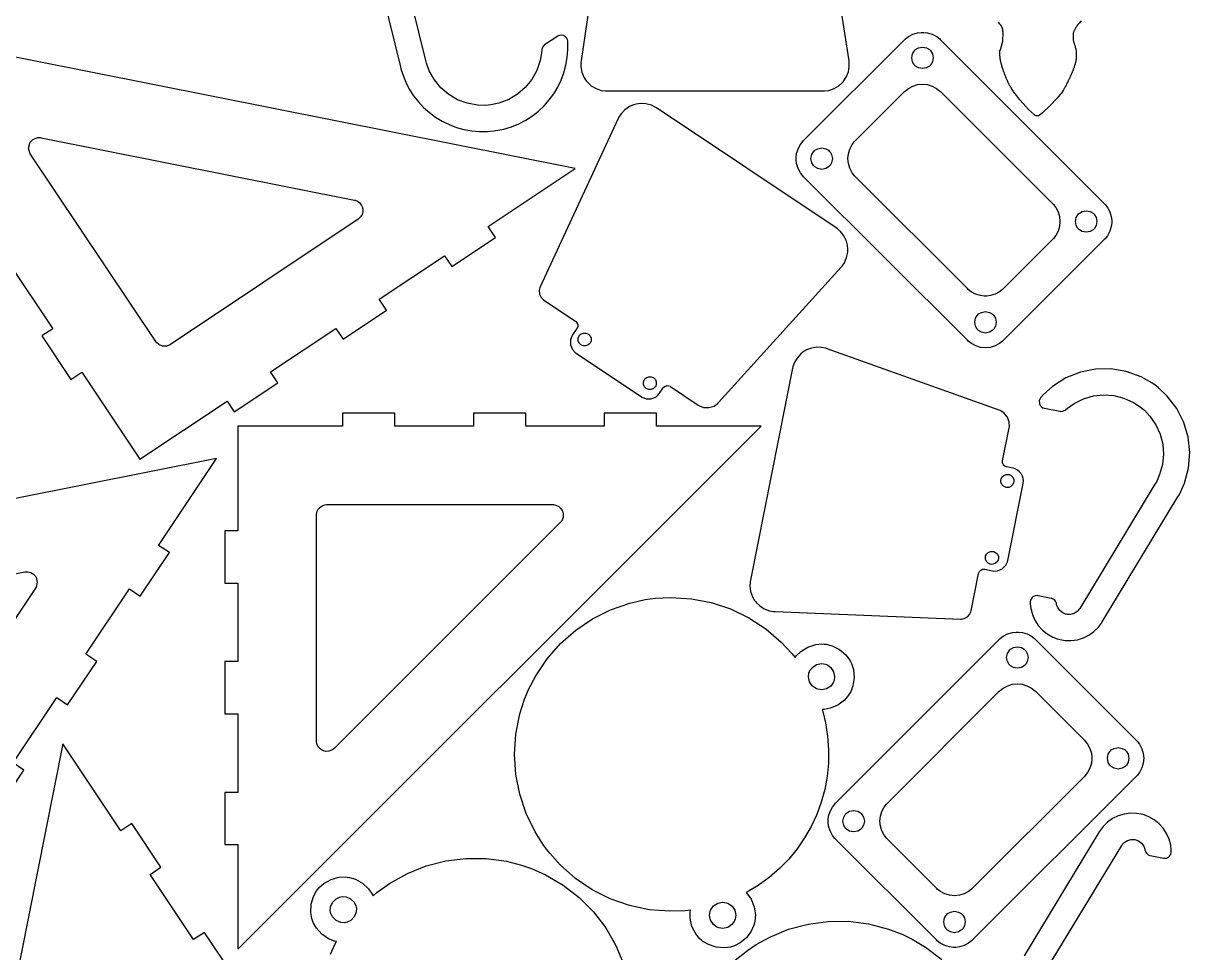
# Model space of a CAD drawing. Extents: x 0 to 47.2, y 0 to 95.3.
# Drawn here: x 24.88 to 47.17, y 50.32 to 68.08 of the extents above; entities that cross this region are included whole.
import ezdxf

# ---------------------------------------------------------------- set-up
doc = ezdxf.new("R2010")
doc.units = 0
doc.layers.get('0').update_dxf_attribs({"linetype": 'CONTINUOUS'})

msp = doc.modelspace()

# ---------------------------------------------------------------- linework, layer by layer
at = {"color": 0}
for points in [[(36.0468, 70.8153), (35.5381, 67.364), (35.5342, 67.3376), (35.5339, 67.2565), (35.5525, 67.1517), (35.5931, 67.0531), (35.6367, 66.9847), (35.6543, 66.9644), (35.6717, 66.9442), (35.7329, 66.891), (35.8246, 66.8365), (35.9256, 66.8028), (36.006, 66.7911), (36.0328, 66.7911), (40.1656, 66.7911), (40.1925, 66.7911), (40.2732, 66.8029), (40.3747, 66.8371), (40.4665, 66.8919), (40.5281, 66.9457), (40.5456, 66.9661), (40.5631, 66.9865), (40.6065, 67.0556), (40.6465, 67.1549), (40.6646, 67.2604), (40.6638, 67.3419), (40.6596, 67.3685), (40.1111, 70.8721)], [(31.424, 69.9457), (32.086, 67.2532), (32.0951, 67.2154), (32.1301, 67.1035), (32.1875, 66.9608), (32.2571, 66.8261), (32.3381, 66.6997), (32.4297, 66.5821), (32.5313, 66.4742), (32.6417, 66.3761), (32.7604, 66.2886), (32.8867, 66.2121), (33.0193, 66.1474), (33.1579, 66.0946), (33.3014, 66.0546), (33.4492, 66.0279), (33.6001, 66.0149), (33.7539, 66.0162), (33.8708, 66.0265), (33.9093, 66.0324), (33.9479, 66.0383), (34.0625, 66.0632), (34.2096, 66.1078), (34.35, 66.1651), (34.4831, 66.2347), (34.6082, 66.3157), (34.7247, 66.4072), (34.8321, 66.5086), (34.9299, 66.6192), (35.0171, 66.7381), (35.0933, 66.8646), (35.1581, 66.9979), (35.2106, 67.1374), (35.2503, 67.2822), (35.2765, 67.4315), (35.2888, 67.5847), (35.2888, 67.7021), (35.2864, 67.741), (35.2864, 67.741), (35.2858, 67.7492), (35.28, 67.7733), (35.2657, 67.8024), (35.2443, 67.8268), (35.2243, 67.8415), (35.2171, 67.8451), (35.2069, 67.8501), (35.1535, 67.8579), (35.1014, 67.8433), (35.0921, 67.8371), (34.8431, 67.6706), (34.8349, 67.6651), (34.8039, 67.6288), (34.7882, 67.5837), (34.7876, 67.5739), (34.7847, 67.5229), (34.7572, 67.371), (34.6925, 67.1815), (34.5967, 67.0089), (34.4731, 66.8567), (34.3249, 66.7281), (34.1556, 66.6265), (33.9683, 66.5556), (33.8174, 66.5232), (33.7665, 66.5185), (33.7156, 66.5139), (33.5612, 66.5185), (33.3643, 66.5546), (33.1794, 66.6238), (33.0106, 66.7235), (32.8614, 66.851), (32.736, 67.0035), (32.6381, 67.1781), (32.5838, 67.3226), (32.5717, 67.3722), (31.9094, 70.065)], [(24.6108, 63.4937), (25.4442, 62.2465), (25.2363, 62.1076), (25.7918, 61.2763), (25.9997, 61.4151), (27.1108, 59.7522), (28.7737, 60.8633), (28.7737, 60.8633), (28.9126, 60.6554), (29.7442, 61.211), (29.6053, 61.4189), (30.8525, 62.2522), (30.9914, 62.0444), (31.8228, 62.6), (31.6839, 62.8078), (32.9311, 63.6411), (33.07, 63.4333), (33.9015, 63.9889), (33.7626, 64.1967), (35.4256, 65.3079), (21.5551, 68.0668)], [(45.0974, 68.1329), (45.0519, 68.0822), (45.0333, 68.0583), (45.0146, 68.0342), (45.004, 68.0182), (44.9933, 68.0022), (44.9853, 67.9889), (44.9774, 67.9756), (44.9719, 67.9649), (44.9667, 67.9542), (44.964, 67.9462), (44.9612, 67.9382), (44.9507, 67.9168), (44.9485, 67.9094), (44.9453, 67.8956), (44.9433, 67.8829), (44.9433, 67.7747), (44.9453, 67.7621), (44.9479, 67.7488), (44.9507, 67.7354), (44.9539, 67.7215), (44.956, 67.714), (44.9586, 67.7061), (44.9612, 67.6981), (44.964, 67.6901), (44.9667, 67.6821), (44.9693, 67.6742), (44.9719, 67.6661), (44.974, 67.6586), (44.9774, 67.6447), (44.9806, 67.6308), (44.9826, 67.6233), (44.9853, 67.6154), (44.9879, 67.6074), (44.9901, 67.6), (44.9933, 67.5861), (44.9986, 67.5593), (45.0006, 67.5468), (45.0011, 67.4178), (44.9986, 67.3993), (44.9956, 67.3801), (44.9933, 67.3674), (44.9906, 67.3539), (44.9879, 67.3406), (44.9847, 67.3267), (44.9826, 67.3193), (44.98, 67.3113), (44.9774, 67.3033), (44.9746, 67.2953), (44.9719, 67.2872), (44.9699, 67.2799), (44.9633, 67.2519), (44.9612, 67.2446), (44.9586, 67.2365), (44.956, 67.2286), (44.9507, 67.2179), (44.9453, 67.2072), (44.9426, 67.1992), (44.94, 67.1913), (44.9372, 67.1832), (44.9346, 67.1751), (44.9293, 67.1646), (44.9239, 67.1539), (44.9213, 67.1458), (44.9186, 67.1379), (44.9132, 67.1272), (44.9079, 67.1165), (44.9053, 67.1085), (44.9026, 67.1004), (44.8972, 67.0899), (44.8919, 67.0792), (44.8893, 67.0712), (44.8867, 67.0632), (44.8812, 67.0525), (44.876, 67.0418), (44.8706, 67.0311), (44.8653, 67.0204), (44.8599, 67.0099), (44.8546, 66.9992), (44.8492, 66.9885), (44.8439, 66.9778), (44.8413, 66.9697), (44.8386, 66.9618), (44.8306, 66.9485), (44.8225, 66.9351), (44.8119, 66.9138), (44.8065, 66.9031), (44.7958, 66.8817), (44.7906, 66.8711), (44.7799, 66.8497), (44.7718, 66.8364), (44.7639, 66.8231), (44.7558, 66.8097), (44.7479, 66.7964), (44.7265, 66.7644), (44.7106, 66.7431), (44.6944, 66.7217), (44.6651, 66.6869), (44.6358, 66.6522), (44.4971, 66.5082), (44.3531, 66.3696), (44.3264, 66.3482), (44.2997, 66.3268), (44.2783, 66.3163), (44.2715, 66.3147), (44.2371, 66.3147), (44.2303, 66.3163), (44.2169, 66.3242), (44.2036, 66.3322), (44.0915, 66.4389), (43.9849, 66.551), (43.9261, 66.6203), (43.8835, 66.6736), (43.8649, 66.6976), (43.8461, 66.7217), (43.8301, 66.7431), (43.8142, 66.7644), (43.8035, 66.7804), (43.7928, 66.7964), (43.7714, 66.8283), (43.7608, 66.8444), (43.7501, 66.8604), (43.7421, 66.8738), (43.7342, 66.8871), (43.7287, 66.8978), (43.7181, 66.9192), (43.7128, 66.9297), (43.7021, 66.9511), (43.6967, 66.9618), (43.6914, 66.9725), (43.6888, 66.9804), (43.6861, 66.9885), (43.6807, 66.9992), (43.6754, 67.0099), (43.6728, 67.0178), (43.6701, 67.0258), (43.6647, 67.0365), (43.6594, 67.0471), (43.6568, 67.0551), (43.654, 67.0632), (43.6487, 67.0739), (43.6433, 67.0844), (43.6407, 67.0925), (43.6381, 67.1004), (43.6354, 67.1085), (43.6326, 67.1165), (43.63, 67.1244), (43.6274, 67.1325), (43.6221, 67.1432), (43.6167, 67.1539), (43.614, 67.1618), (43.6114, 67.1699), (43.6088, 67.1778), (43.6061, 67.1858), (43.6033, 67.1939), (43.5981, 67.2099), (43.5954, 67.2179), (43.5928, 67.226), (43.59, 67.2339), (43.5879, 67.2414), (43.5847, 67.2553), (43.5814, 67.2692), (43.5793, 67.2765), (43.5767, 67.2846), (43.574, 67.2926), (43.5714, 67.3006), (43.5687, 67.3086), (43.5667, 67.316), (43.5633, 67.3299), (43.5607, 67.3432), (43.5581, 67.3567), (43.5547, 67.3706), (43.5526, 67.3779), (43.5511, 67.3849), (43.5474, 67.4046), (43.5449, 67.4231), (43.5419, 67.4793), (43.5388, 67.536), (43.5367, 67.5487), (43.5519, 67.579), (43.599, 67.7399), (43.6057, 67.9074), (43.6008, 67.9408), (43.5968, 67.9688), (43.5954, 67.9756), (43.5928, 67.9836), (43.59, 67.9915), (43.5793, 68.0129), (43.5714, 68.0263), (43.5633, 68.0396), (43.55, 68.0583), (43.5367, 68.0769), (43.5126, 68.1062)], [(24.3386, 52.9763), (24.8942, 53.8076), (24.6863, 53.9465), (25.5197, 55.1937), (25.7275, 55.0549), (26.2831, 55.8864), (26.0753, 56.0253), (26.9086, 57.2725), (27.1165, 57.1336), (27.6721, 57.965), (27.4642, 58.1039), (28.5753, 59.7668), (14.7049, 57.0079)], [(18.9219, 56.4047), (24.91, 57.5958), (24.9243, 57.5987), (24.9693, 57.5987), (25.0256, 57.5846), (25.0754, 57.5547), (25.1072, 57.5231), (25.1153, 57.5108), (25.1265, 57.494), (25.149, 57.3997), (25.1265, 57.3054), (25.1153, 57.2886), (22.7169, 53.699)], [(28.8997, 49.8751), (28.3442, 50.7065), (28.1363, 50.5676), (27.3029, 51.8149), (27.5108, 51.9537), (26.9553, 52.7853), (26.7474, 52.6464), (25.6363, 54.3093), (22.8772, 40.4389)], [(44.4335, 49.9963), (45.8696, 52.3685), (45.879, 52.3842), (45.9172, 52.4254), (45.9785, 52.4643), (46.0486, 52.4833), (46.1049, 52.4838), (46.1229, 52.4801), (46.1408, 52.4767), (46.1926, 52.4546), (46.2501, 52.4103), (46.2919, 52.3508), (46.3115, 52.2982), (46.3143, 52.28), (46.3157, 52.2707), (46.3258, 52.2433), (46.3475, 52.2126), (46.3774, 52.1896), (46.4042, 52.1782), (46.4135, 52.1764), (46.6676, 52.1258), (46.6768, 52.124), (46.7226, 52.1272), (46.7644, 52.1461), (46.7718, 52.1521), (46.779, 52.1582), (46.8054, 52.1957), (46.8171, 52.24), (46.8171, 52.2494), (46.8168, 52.28), (46.806, 52.3715), (46.7758, 52.4876), (46.7278, 52.5962), (46.6636, 52.6953), (46.5844, 52.7828), (46.4918, 52.8571), (46.3874, 52.9162), (46.3017, 52.9501), (46.2724, 52.9583), (46.2428, 52.9664), (46.1518, 52.981), (46.0318, 52.9836), (45.9143, 52.9671), (45.8015, 52.9322), (45.6957, 52.88), (45.599, 52.8111), (45.5136, 52.7267), (45.4576, 52.6535), (45.4418, 52.6274), (44.006, 50.2554)], [(30.7521, 50.2904), (30.8347, 50.471), (30.8656, 50.5294), (30.8269, 50.5378), (30.715, 50.5826), (30.5847, 50.6707), (30.4806, 50.7885), (30.4215, 50.8935), (30.4082, 50.9308), (30.395, 50.9681), (30.3743, 51.0868), (30.3807, 51.2439), (30.426, 51.3944), (30.4843, 51.5), (30.509, 51.5308), (30.5337, 51.5618), (30.6237, 51.6418), (30.7607, 51.719), (30.9126, 51.7597), (31.0331, 51.7657), (31.0724, 51.7608), (31.1117, 51.7561), (31.2271, 51.7215), (31.3649, 51.6458), (31.4793, 51.5381), (31.5476, 51.4388), (31.5643, 51.4028), (31.6393, 51.4671), (31.8812, 51.6401), (32.2222, 51.8315), (32.5822, 51.9758), (32.9564, 52.0722), (33.3399, 52.1197), (33.7276, 52.1175), (34.115, 52.0647), (34.4036, 51.9925), (34.4971, 51.9601), (34.5903, 51.9279), (34.8619, 51.8064), (35.1992, 51.6086), (35.5056, 51.3708), (35.7776, 51.0965), (36.0124, 50.7896), (36.2063, 50.4537), (36.3561, 50.0926)], [(38.4858, 50.1757), (38.7178, 50.3621), (38.8, 50.4169), (38.8821, 50.4718), (39.1431, 50.6149), (39.5043, 50.7642), (39.879, 50.8644), (40.2619, 50.9156), (40.6483, 50.9171), (41.0331, 50.8686), (41.4114, 50.77), (41.6893, 50.6639), (41.7782, 50.6207), (41.8671, 50.5775), (42.1222, 50.4244), (42.4335, 50.1881)]]:
    msp.add_lwpolyline(points, dxfattribs=at)
for points in [[(42.9206, 62.0237), (39.7924, 65.1519), (39.7754, 65.1689), (39.7314, 65.2264), (39.6865, 65.3103), (39.6587, 65.4014), (39.6493, 65.4732), (39.6493, 65.4971), (39.6493, 65.521), (39.6587, 65.5928), (39.6865, 65.6838), (39.7314, 65.7678), (39.7754, 65.8253), (39.7924, 65.8421), (41.7185, 67.7683), (41.7354, 67.7853), (41.7928, 67.8293), (41.8768, 67.874), (41.9679, 67.9018), (42.0396, 67.9112), (42.0635, 67.9112), (42.0874, 67.9112), (42.1592, 67.9018), (42.2503, 67.874), (42.3343, 67.8293), (42.3917, 67.7853), (42.4086, 67.7683), (45.5368, 64.64), (45.5538, 64.6232), (45.5978, 64.5657), (45.6426, 64.4817), (45.6703, 64.3907), (45.6799, 64.3189), (45.6799, 64.295), (45.6799, 64.2711), (45.6703, 64.1993), (45.6426, 64.1082), (45.5978, 64.0243), (45.5538, 63.9668), (45.5368, 63.9499), (43.6107, 62.0237), (43.5932, 62.0064), (43.5342, 61.9612), (43.4492, 61.9165), (43.3588, 61.8897), (43.2657, 61.8808), (43.1724, 61.8897), (43.0819, 61.9165), (42.9971, 61.9612), (42.9379, 62.0064), (42.9206, 62.0237)], [(42.2085, 67.2783), (42.1944, 67.2642), (42.1407, 67.2332), (42.0635, 67.2182), (41.9864, 67.2332), (41.9326, 67.2642), (41.9186, 67.2783), (41.9044, 67.2924), (41.8735, 67.3461), (41.8585, 67.4232), (41.8735, 67.5004), (41.9044, 67.554), (41.9186, 67.5682), (41.9326, 67.5822), (41.9864, 67.6132), (42.0635, 67.6282), (42.1407, 67.6132), (42.1943, 67.5824), (42.2085, 67.5682), (42.2225, 67.554), (42.2535, 67.5004), (42.2686, 67.4232), (42.2535, 67.3461), (42.2226, 67.2924), (42.2085, 67.2783)], [(42.4086, 66.7783), (44.5469, 64.64), (44.5643, 64.6226), (44.6094, 64.5635), (44.654, 64.4786), (44.6808, 64.3882), (44.6899, 64.295), (44.6808, 64.2018), (44.654, 64.1114), (44.6094, 64.0265), (44.5643, 63.9674), (44.5469, 63.9499), (43.6107, 63.0136), (43.5938, 62.9968), (43.5364, 62.9528), (43.4524, 62.9079), (43.3613, 62.8803), (43.2894, 62.8708), (43.2657, 62.8708), (43.2417, 62.8708), (43.1699, 62.8803), (43.0789, 62.9079), (42.9949, 62.9528), (42.9375, 62.9968), (42.9206, 63.0136), (40.7822, 65.1519), (40.7649, 65.1694), (40.7197, 65.2286), (40.675, 65.3135), (40.6482, 65.4039), (40.6393, 65.4971), (40.6482, 65.5903), (40.675, 65.6807), (40.7197, 65.7656), (40.7649, 65.8247), (40.7822, 65.8421), (41.7185, 66.7783), (41.7358, 66.7957), (41.795, 66.8408), (41.8799, 66.8856), (41.9703, 66.9124), (42.0635, 66.9213), (42.1568, 66.9124), (42.2472, 66.8856), (42.3321, 66.8408), (42.3912, 66.7957), (42.4086, 66.7783)], [(34.8268, 62.7943), (35.4328, 62.3893), (35.4408, 62.3839), (35.4608, 62.3611), (35.4753, 62.3257), (35.4754, 62.2874), (35.4658, 62.2587), (35.4604, 62.2506), (35.3771, 62.1258), (35.3636, 62.1057), (35.3393, 62.034), (35.3397, 61.9382), (35.376, 61.8496), (35.4258, 61.7926), (35.446, 61.7792), (36.6932, 60.9457), (36.7033, 60.939), (36.7367, 60.9226), (36.7833, 60.9085), (36.8318, 60.9036), (36.8689, 60.9061), (36.881, 60.9085), (36.8929, 60.9108), (36.9281, 60.9228), (36.971, 60.9458), (37.0087, 60.9767), (37.0332, 61.0046), (37.04, 61.0147), (37.1064, 61.1142), (37.1101, 61.1197), (37.134, 61.1418), (37.1636, 61.1554), (37.1701, 61.1567), (37.1765, 61.1581), (37.209, 61.1568), (37.2396, 61.1454), (37.2451, 61.1418), (37.7781, 60.7857), (37.8001, 60.771), (37.8769, 60.7428), (37.9817, 60.7374), (38.0817, 60.7682), (38.1494, 60.8142), (38.1672, 60.8339), (40.5076, 63.4208), (40.5256, 63.4407), (40.5708, 63.5079), (40.6136, 63.6056), (40.6347, 63.71), (40.6364, 63.7911), (40.6331, 63.8176), (40.6297, 63.8443), (40.6083, 63.9225), (40.5625, 64.0186), (40.4972, 64.1029), (40.4369, 64.1571), (40.4147, 64.1719), (36.9783, 66.4681), (36.9558, 66.4831), (36.8822, 66.5182), (36.7789, 66.5461), (36.6719, 66.5515), (36.5911, 66.541), (36.5653, 66.5338), (36.5393, 66.5264), (36.4647, 66.4933), (36.3763, 66.4331), (36.3026, 66.3553), (36.2581, 66.2869), (36.2468, 66.2625), (34.7564, 63.0446), (34.749, 63.0287), (34.7383, 62.9754), (34.7453, 62.9064), (34.7754, 62.8439), (34.8121, 62.804), (34.8268, 62.7943)], [(25.0151, 65.5886), (25.0039, 65.6054), (24.9814, 65.6997), (25.0039, 65.794), (25.0151, 65.8108), (25.0232, 65.8231), (25.055, 65.8547), (25.1049, 65.8846), (25.1611, 65.8987), (25.206, 65.8987), (25.2204, 65.8958), (31.2085, 64.7049), (31.2228, 64.7019), (31.2643, 64.6847), (31.3108, 64.65), (31.3456, 64.6035), (31.3628, 64.5619), (31.3656, 64.5476), (31.3685, 64.5333), (31.3685, 64.4885), (31.3542, 64.4321), (31.3244, 64.3822), (31.2928, 64.3504), (31.2806, 64.3424), (27.691, 61.9439), (27.6749, 61.9331), (27.6175, 61.9138), (27.5408, 61.914), (27.4699, 61.9431), (27.4243, 61.9829), (27.4136, 61.999), (25.0151, 65.5886)], [(40.2824, 65.3521), (40.2682, 65.3381), (40.2146, 65.3071), (40.1374, 65.2921), (40.0603, 65.3071), (40.0065, 65.3381), (39.9924, 65.3521), (39.9783, 65.3663), (39.9474, 65.4199), (39.9324, 65.4971), (39.9474, 65.5742), (39.9783, 65.6279), (39.9924, 65.6419), (40.0065, 65.6561), (40.0603, 65.6871), (40.1374, 65.7021), (40.2146, 65.6871), (40.2682, 65.6561), (40.2824, 65.6419), (40.2964, 65.6279), (40.3274, 65.5742), (40.3424, 65.4971), (40.3274, 65.4199), (40.2964, 65.3663), (40.2824, 65.3521)], [(45.3368, 64.15), (45.3226, 64.136), (45.2689, 64.105), (45.1918, 64.09), (45.1146, 64.105), (45.061, 64.136), (45.0468, 64.15), (45.0328, 64.1642), (45.0018, 64.2179), (44.9868, 64.295), (45.0018, 64.3721), (45.0328, 64.4258), (45.0468, 64.44), (45.061, 64.454), (45.1146, 64.485), (45.1918, 64.5), (45.2689, 64.485), (45.3226, 64.454), (45.3368, 64.44), (45.3508, 64.4258), (45.3817, 64.3721), (45.3968, 64.295), (45.3817, 64.2179), (45.3508, 64.1642), (45.3368, 64.15)], [(43.4106, 62.2239), (43.3965, 62.2097), (43.3428, 62.1789), (43.2657, 62.1638), (43.1885, 62.1789), (43.1347, 62.2097), (43.1207, 62.2239), (43.1065, 62.2379), (43.0757, 62.2917), (43.0606, 62.3687), (43.0757, 62.446), (43.1065, 62.4997), (43.1207, 62.5138), (43.1347, 62.5279), (43.1885, 62.5588), (43.2657, 62.5739), (43.3428, 62.5588), (43.3965, 62.5279), (43.4106, 62.5138), (43.4246, 62.4997), (43.4556, 62.446), (43.4706, 62.3687), (43.4556, 62.2917), (43.4246, 62.2379), (43.4106, 62.2239)], [(35.7124, 61.971), (35.7056, 61.9608), (35.6771, 61.936), (35.6326, 61.9179), (35.5849, 61.9176), (35.549, 61.9297), (35.5389, 61.9365), (35.5288, 61.9432), (35.5039, 61.9717), (35.4857, 62.0161), (35.4856, 62.064), (35.4976, 62.0997), (35.5044, 62.1099), (35.5111, 62.12), (35.5396, 62.1449), (35.5839, 62.1631), (35.6318, 62.1632), (35.6676, 62.1511), (35.6778, 62.1443), (35.6879, 62.1376), (35.7128, 62.1092), (35.731, 62.0649), (35.7311, 62.0169), (35.719, 61.9811), (35.7124, 61.971)], [(42.9925, 56.854), (43.1347, 57.5689), (43.1367, 57.5785), (43.15, 57.6057), (43.1772, 57.6326), (43.2126, 57.6475), (43.2428, 57.6494), (43.2524, 57.6475), (43.3994, 57.6183), (43.4233, 57.6136), (43.4987, 57.6186), (43.5871, 57.6556), (43.6551, 57.7231), (43.6886, 57.7908), (43.6935, 57.8147), (43.9861, 59.2858), (43.9885, 59.2979), (43.9908, 59.3349), (43.9861, 59.3835), (43.9719, 59.4301), (43.9556, 59.4633), (43.9488, 59.4735), (43.9419, 59.4838), (43.9174, 59.5117), (43.8797, 59.5425), (43.8368, 59.5656), (43.8017, 59.5775), (43.7897, 59.5799), (43.6724, 59.6032), (43.6658, 59.6044), (43.6363, 59.6181), (43.6124, 59.6401), (43.6088, 59.6457), (43.605, 59.6513), (43.5938, 59.6818), (43.5925, 59.7143), (43.5938, 59.7207), (43.7188, 60.3494), (43.724, 60.3754), (43.7206, 60.4572), (43.6856, 60.556), (43.6188, 60.6367), (43.5504, 60.6815), (43.5254, 60.6904), (40.2397, 61.8628), (40.2146, 61.8718), (40.135, 61.8879), (40.0285, 61.89), (39.9239, 61.8696), (39.8483, 61.84), (39.8251, 61.8268), (39.8018, 61.8136), (39.7376, 61.7639), (39.6664, 61.6847), (39.6136, 61.5922), (39.5865, 61.5157), (39.5814, 61.4893), (38.775, 57.436), (38.7697, 57.4096), (38.7656, 57.3281), (38.7792, 57.2219), (38.8151, 57.121), (38.8558, 57.0504), (38.8725, 57.0292), (38.8892, 57.0081), (38.9482, 56.9519), (39.0378, 56.8932), (39.1378, 56.8549), (39.2181, 56.84), (39.2449, 56.8387), (42.7882, 56.6932), (42.8057, 56.6925), (42.8589, 56.7032), (42.9201, 56.736), (42.9664, 56.7876), (42.9892, 56.8368), (42.9925, 56.854)], [(36.9583, 61.1358), (36.9515, 61.1257), (36.9231, 61.1008), (36.8788, 61.0826), (36.8308, 61.0825), (36.795, 61.0946), (36.7849, 61.1013), (36.7747, 61.1081), (36.7499, 61.1365), (36.7317, 61.1808), (36.7315, 61.2288), (36.7436, 61.2646), (36.7504, 61.2747), (36.7572, 61.2849), (36.7856, 61.3097), (36.8299, 61.3279), (36.8778, 61.3281), (36.9136, 61.316), (36.9238, 61.3092), (36.9339, 61.3025), (36.9588, 61.274), (36.9769, 61.2297), (36.9771, 61.1818), (36.965, 61.146), (36.9583, 61.1358)], [(44.3246, 60.9306), (44.3171, 60.9222), (44.2957, 60.8725), (44.2964, 60.8185), (44.2999, 60.8079), (44.3025, 60.8001), (44.3144, 60.7783), (44.3358, 60.754), (44.3628, 60.736), (44.386, 60.7269), (44.3939, 60.7253), (44.6878, 60.6669), (44.6974, 60.665), (44.745, 60.6689), (44.7881, 60.6896), (44.7954, 60.6961), (44.8335, 60.7301), (44.9603, 60.8182), (45.1401, 60.9064), (45.3299, 60.9606), (45.525, 60.9808), (45.7207, 60.9671), (45.9122, 60.9192), (46.0947, 60.8368), (46.2244, 60.7531), (46.2636, 60.7203), (46.3029, 60.6876), (46.4087, 60.5753), (46.5226, 60.4106), (46.6043, 60.2308), (46.6533, 60.0408), (46.6685, 59.8453), (46.6494, 59.6487), (46.5951, 59.456), (46.5315, 59.3154), (46.505, 59.2717), (45.0689, 56.8994), (45.0594, 56.8837), (45.0211, 56.8426), (44.9599, 56.8036), (44.8897, 56.7847), (44.8336, 56.7842), (44.8156, 56.7878), (44.7976, 56.7914), (44.7458, 56.8133), (44.6883, 56.8576), (44.6465, 56.9171), (44.6269, 56.9697), (44.6242, 56.9879), (44.6228, 56.9972), (44.6125, 57.0246), (44.591, 57.0553), (44.5611, 57.0783), (44.5343, 57.0897), (44.525, 57.0915), (44.2708, 57.1421), (44.2615, 57.1439), (44.2158, 57.1407), (44.1739, 57.1218), (44.1667, 57.1158), (44.1594, 57.1099), (44.1331, 57.0722), (44.1213, 57.0279), (44.1214, 57.0185), (44.1217, 56.9881), (44.1325, 56.8965), (44.1626, 56.7803), (44.2106, 56.6717), (44.2749, 56.5726), (44.354, 56.4851), (44.4465, 56.4108), (44.5511, 56.3517), (44.6367, 56.3178), (44.6661, 56.3096), (44.6956, 56.3015), (44.7865, 56.2869), (44.9067, 56.2844), (45.0242, 56.301), (45.1369, 56.3358), (45.2428, 56.3881), (45.3394, 56.4568), (45.4249, 56.5413), (45.4808, 56.6144), (45.4967, 56.6406), (46.9325, 59.0124), (46.9725, 59.0783), (47.0674, 59.2911), (47.1456, 59.5822), (47.1685, 59.8782), (47.1376, 60.1715), (47.0544, 60.4544), (46.9206, 60.7194), (46.7374, 60.9589), (46.5685, 61.1194), (46.5064, 61.165), (46.4443, 61.2107), (46.2407, 61.3242), (45.9576, 61.4276), (45.6647, 61.4767), (45.3699, 61.4717), (45.0807, 61.4139), (44.805, 61.3039), (44.5503, 61.1425), (44.3756, 60.9883), (44.3246, 60.9306)], [(28.9831, 58.3828), (28.7331, 58.3828), (28.7331, 57.3828), (28.9831, 57.3828), (28.9831, 55.8828), (28.7331, 55.8828), (28.7331, 54.8828), (28.9831, 54.8828), (28.9831, 53.3828), (28.7331, 53.3828), (28.7331, 52.3828), (28.9831, 52.3828), (28.9831, 50.3828), (38.9831, 60.3828), (36.9831, 60.3828), (36.9831, 60.6328), (35.9831, 60.6328), (35.9831, 60.3828), (34.4831, 60.3828), (34.4831, 60.6328), (33.4831, 60.6328), (33.4831, 60.3828), (31.9831, 60.3828), (31.9831, 60.6328), (30.9831, 60.6328), (30.9831, 60.3828), (28.9831, 60.3828), (28.9831, 58.3828)], [(43.709, 59.4581), (43.721, 59.4557), (43.7549, 59.4389), (43.7886, 59.4049), (43.8071, 59.3607), (43.8096, 59.3229), (43.8074, 59.311), (43.8049, 59.2992), (43.7882, 59.2653), (43.754, 59.2315), (43.7099, 59.2129), (43.6721, 59.2104), (43.6603, 59.2128), (43.6483, 59.2151), (43.6144, 59.2319), (43.5807, 59.266), (43.5622, 59.3103), (43.5597, 59.3479), (43.5621, 59.3599), (43.5644, 59.3718), (43.5811, 59.4057), (43.6151, 59.4393), (43.6594, 59.4579), (43.6971, 59.4604), (43.709, 59.4581)], [(35.0001, 58.8828), (35.0149, 58.8828), (35.0587, 58.874), (35.1113, 58.849), (35.1543, 58.8101), (35.1793, 58.7728), (35.185, 58.7593), (35.1906, 58.7458), (35.1992, 58.7018), (35.1962, 58.6438), (35.1768, 58.589), (35.1519, 58.5517), (35.1417, 58.5414), (30.8244, 54.2242), (30.814, 54.2137), (30.7768, 54.189), (30.7219, 54.1694), (30.6639, 54.1665), (30.62, 54.1753), (30.6064, 54.1808), (30.5929, 54.1865), (30.5556, 54.2114), (30.5167, 54.2544), (30.4918, 54.3071), (30.4831, 54.351), (30.4831, 54.3656), (30.4831, 58.6828), (30.4831, 58.6929), (30.4871, 58.7231), (30.4987, 58.7607), (30.5171, 58.7946), (30.5415, 58.8242), (30.5712, 58.8486), (30.6051, 58.8671), (30.6426, 58.8788), (30.6729, 58.8828), (30.6831, 58.8828), (35.0001, 58.8828)], [(43.4143, 57.9872), (43.4262, 57.9849), (43.4601, 57.9682), (43.4939, 57.9342), (43.5124, 57.8899), (43.5149, 57.8522), (43.5125, 57.8403), (43.5101, 57.8283), (43.4933, 57.7944), (43.4593, 57.7607), (43.4151, 57.7422), (43.3775, 57.7397), (43.3656, 57.7421), (43.3536, 57.7444), (43.3197, 57.7611), (43.286, 57.7953), (43.2674, 57.8394), (43.2649, 57.8772), (43.2674, 57.889), (43.2696, 57.901), (43.2864, 57.9349), (43.3204, 57.9686), (43.3647, 57.9871), (43.4024, 57.9896), (43.4143, 57.9872)], [(40.1439, 54.9685), (40.1628, 54.9053), (40.2086, 54.7119), (40.2501, 54.4543), (40.2689, 54.1971), (40.2656, 53.9414), (40.2406, 53.6885), (40.1946, 53.4399), (40.1281, 53.1967), (40.0415, 52.9601), (39.9356, 52.7317), (39.8106, 52.5126), (39.6672, 52.3043), (39.5061, 52.1079), (39.3276, 51.9247), (39.1324, 51.7561), (38.921, 51.6033), (38.7519, 51.499), (38.6937, 51.4676), (38.7212, 51.4393), (38.7893, 51.3397), (38.8488, 51.1942), (38.87, 51.0383), (38.8607, 50.9182), (38.851, 50.8797), (38.8414, 50.8414), (38.7925, 50.7312), (38.7, 50.6042), (38.5786, 50.5042), (38.4717, 50.4488), (38.4339, 50.4368), (38.3961, 50.4249), (38.2768, 50.4085), (38.12, 50.4203), (37.9711, 50.4708), (37.8678, 50.5328), (37.8378, 50.5585), (37.8076, 50.5843), (37.7308, 50.6772), (37.6585, 50.8167), (37.6231, 50.97), (37.6214, 51.0906), (37.6276, 51.1296), (37.5296, 51.1178), (37.2321, 51.1083), (36.8424, 51.1388), (36.4628, 51.2188), (36.0982, 51.3465), (35.7529, 51.5199), (35.4318, 51.7372), (35.139, 51.9964), (34.9392, 52.2168), (34.8794, 52.2954), (34.8197, 52.3742), (34.6615, 52.6261), (34.4908, 52.9779), (34.3683, 53.3458), (34.2944, 53.725), (34.2699, 54.1107), (34.2951, 54.4976), (34.3711, 54.8811), (34.4604, 55.165), (34.4983, 55.2562), (34.536, 55.3475), (34.6736, 55.6114), (34.8911, 55.9362), (35.1468, 56.2278), (35.4368, 56.4831), (35.7572, 56.6989), (36.104, 56.8725), (36.4735, 57.0006), (36.7635, 57.0668), (36.8614, 57.0801), (36.9592, 57.0936), (37.2564, 57.1082), (37.6465, 57.0844), (38.0274, 57.011), (38.3942, 56.8896), (38.7424, 56.7219), (39.0672, 56.5101), (39.3643, 56.2561), (39.5679, 56.0392), (39.629, 55.9614), (39.6522, 55.9935), (39.7387, 56.0775), (39.8721, 56.1608), (40.0219, 56.2083), (40.1418, 56.2196), (40.1814, 56.2167), (40.2208, 56.2136), (40.3378, 56.1843), (40.4787, 56.1149), (40.5979, 56.0124), (40.6708, 55.9163), (40.689, 55.8811), (40.7072, 55.846), (40.7438, 55.7311), (40.7589, 55.5747), (40.7344, 55.4194), (40.691, 55.3069), (40.6707, 55.2729), (40.6504, 55.239), (40.5719, 55.1475), (40.4468, 55.0524), (40.3019, 54.9914), (40.1835, 54.9692), (40.1439, 54.9685)], [(46.1474, 53.6883), (43.0192, 50.56), (43.0022, 50.5432), (42.9447, 50.4992), (42.8608, 50.4543), (42.7697, 50.4265), (42.6979, 50.4171), (42.674, 50.4171), (42.6501, 50.4171), (42.5783, 50.4265), (42.4872, 50.4543), (42.4033, 50.4992), (42.3458, 50.5432), (42.329, 50.56), (40.4028, 52.4863), (40.386, 52.5032), (40.3418, 52.5606), (40.2969, 52.6446), (40.2693, 52.7357), (40.2599, 52.8074), (40.2599, 52.8313), (40.2599, 52.8551), (40.2693, 52.9269), (40.2969, 53.0181), (40.3418, 53.1021), (40.386, 53.1594), (40.4028, 53.1764), (43.531, 56.3046), (43.5479, 56.3215), (43.6054, 56.3656), (43.6893, 56.4104), (43.7804, 56.4381), (43.8522, 56.4475), (43.8761, 56.4475), (43.9, 56.4475), (43.9717, 56.4381), (44.0628, 56.4104), (44.1468, 56.3656), (44.2043, 56.3215), (44.2212, 56.3046), (46.1474, 54.3785), (46.1647, 54.3611), (46.2099, 54.3019), (46.2546, 54.2171), (46.2814, 54.1265), (46.2903, 54.0333), (46.2814, 53.9403), (46.2546, 53.8497), (46.2099, 53.7649), (46.1647, 53.7057), (46.1474, 53.6883)], [(44.0211, 56.1044), (44.0351, 56.0904), (44.0661, 56.0367), (44.0811, 55.9596), (44.0661, 55.8825), (44.0351, 55.8286), (44.0211, 55.8146), (44.0069, 55.8004), (43.9532, 55.7696), (43.8761, 55.7544), (43.799, 55.7696), (43.7453, 55.8004), (43.7311, 55.8146), (43.7171, 55.8287), (43.6861, 55.8825), (43.6711, 55.9596), (43.6861, 56.0367), (43.7171, 56.0904), (43.7311, 56.1044), (43.7453, 56.1186), (43.799, 56.1496), (43.8761, 56.1646), (43.9532, 56.1496), (44.0069, 56.1186), (44.0211, 56.1044)], [(40.0385, 55.3625), (40.016, 55.3718), (39.9561, 55.4179), (39.9032, 55.4978), (39.8842, 55.5917), (39.8939, 55.6667), (39.9032, 55.689), (39.9125, 55.7115), (39.9586, 55.7715), (40.0385, 55.8244), (40.1324, 55.8435), (40.2074, 55.8338), (40.2299, 55.8244), (40.2524, 55.8151), (40.3122, 55.769), (40.3651, 55.6892), (40.3842, 55.5953), (40.3744, 55.5203), (40.3651, 55.4978), (40.3558, 55.4753), (40.3097, 55.4154), (40.2299, 55.3625), (40.136, 55.3435), (40.061, 55.3532), (40.0385, 55.3625)], [(41.3928, 53.1764), (43.531, 55.3147), (43.5483, 55.3321), (43.6076, 55.3772), (43.6925, 55.4219), (43.7829, 55.4486), (43.8761, 55.4576), (43.9693, 55.4486), (44.0597, 55.4219), (44.1446, 55.3772), (44.2037, 55.3321), (44.2212, 55.3147), (45.1574, 54.3785), (45.1743, 54.3615), (45.2183, 54.3042), (45.2632, 54.2201), (45.2908, 54.129), (45.3004, 54.0574), (45.3004, 54.0333), (45.3004, 54.0094), (45.2908, 53.9378), (45.2632, 53.8467), (45.2183, 53.7626), (45.1743, 53.7053), (45.1574, 53.6883), (43.0192, 51.55), (43.0017, 51.5326), (42.9425, 51.4875), (42.8576, 51.4428), (42.7672, 51.416), (42.674, 51.4071), (42.5808, 51.416), (42.4904, 51.4428), (42.4056, 51.4875), (42.3464, 51.5326), (42.329, 51.55), (41.3928, 52.4863), (41.3754, 52.5036), (41.3303, 52.5628), (41.2856, 52.6476), (41.2587, 52.7381), (41.2499, 52.8314), (41.2587, 52.9246), (41.2856, 53.015), (41.3303, 53.0999), (41.3754, 53.159), (41.3928, 53.1764)], [(45.9472, 54.1783), (45.9612, 54.1643), (45.9922, 54.1106), (46.0072, 54.0333), (45.9922, 53.9563), (45.9612, 53.9025), (45.9472, 53.8883), (45.9332, 53.8743), (45.8794, 53.8435), (45.8024, 53.8283), (45.7251, 53.8435), (45.6714, 53.8743), (45.6574, 53.8883), (45.6432, 53.9025), (45.6122, 53.9563), (45.5972, 54.0333), (45.6122, 54.1106), (45.6432, 54.1642), (45.6574, 54.1783), (45.6714, 54.1925), (45.7251, 54.2233), (45.8024, 54.2383), (45.8794, 54.2233), (45.9332, 54.1925), (45.9472, 54.1783)], [(40.8929, 52.9763), (40.9069, 52.9621), (40.9379, 52.9085), (40.9529, 52.8313), (40.9379, 52.7542), (40.9069, 52.7004), (40.8929, 52.6862), (40.8788, 52.6722), (40.825, 52.6414), (40.7479, 52.6263), (40.6707, 52.6414), (40.6169, 52.6722), (40.6029, 52.6862), (40.5887, 52.7004), (40.5579, 52.7542), (40.5429, 52.8313), (40.5579, 52.9085), (40.5887, 52.9621), (40.6029, 52.9763), (40.6171, 52.9903), (40.6707, 53.0214), (40.7479, 53.0363), (40.825, 53.0214), (40.8788, 52.9904), (40.8929, 52.9763)], [(30.9483, 51.3857), (30.9721, 51.3904), (31.0475, 51.3854), (31.136, 51.3483), (31.204, 51.2808), (31.2375, 51.2131), (31.2422, 51.1892), (31.2469, 51.1654), (31.2419, 51.09), (31.2049, 51.0015), (31.1374, 50.9335), (31.0697, 50.9), (31.0458, 50.8953), (31.0219, 50.8906), (30.9465, 50.8956), (30.8582, 50.9325), (30.7901, 51), (30.7565, 51.0678), (30.7518, 51.0917), (30.7471, 51.1156), (30.7521, 51.191), (30.7892, 51.2793), (30.8567, 51.3474), (30.9244, 51.381), (30.9483, 51.3857)], [(38.1493, 50.8015), (38.1268, 50.811), (38.0669, 50.8571), (38.014, 50.9369), (37.995, 51.0308), (38.0047, 51.1058), (38.014, 51.1282), (38.0233, 51.1508), (38.0694, 51.2107), (38.1493, 51.2636), (38.2432, 51.2826), (38.3182, 51.2729), (38.3407, 51.2636), (38.3631, 51.2543), (38.4231, 51.2082), (38.476, 51.1282), (38.495, 51.0343), (38.4853, 50.9594), (38.476, 50.9369), (38.4667, 50.9144), (38.4206, 50.8546), (38.3407, 50.8017), (38.2468, 50.7825), (38.1718, 50.7924), (38.1493, 50.8015)], [(42.819, 51.0501), (42.8331, 51.036), (42.864, 50.9822), (42.879, 50.9051), (42.864, 50.8281), (42.8331, 50.7743), (42.819, 50.7601), (42.8049, 50.7461), (42.7511, 50.7151), (42.674, 50.7001), (42.5969, 50.7151), (42.5432, 50.7461), (42.529, 50.7601), (42.515, 50.7743), (42.484, 50.8281), (42.469, 50.9051), (42.484, 50.9822), (42.515, 51.036), (42.529, 51.0501), (42.5432, 51.0642), (42.5969, 51.0951), (42.674, 51.1101), (42.7511, 51.0951), (42.8049, 51.0643), (42.819, 51.0501)]]:
    msp.add_lwpolyline(points, close=True, dxfattribs=at)

doc.saveas('drawing.dxf')
